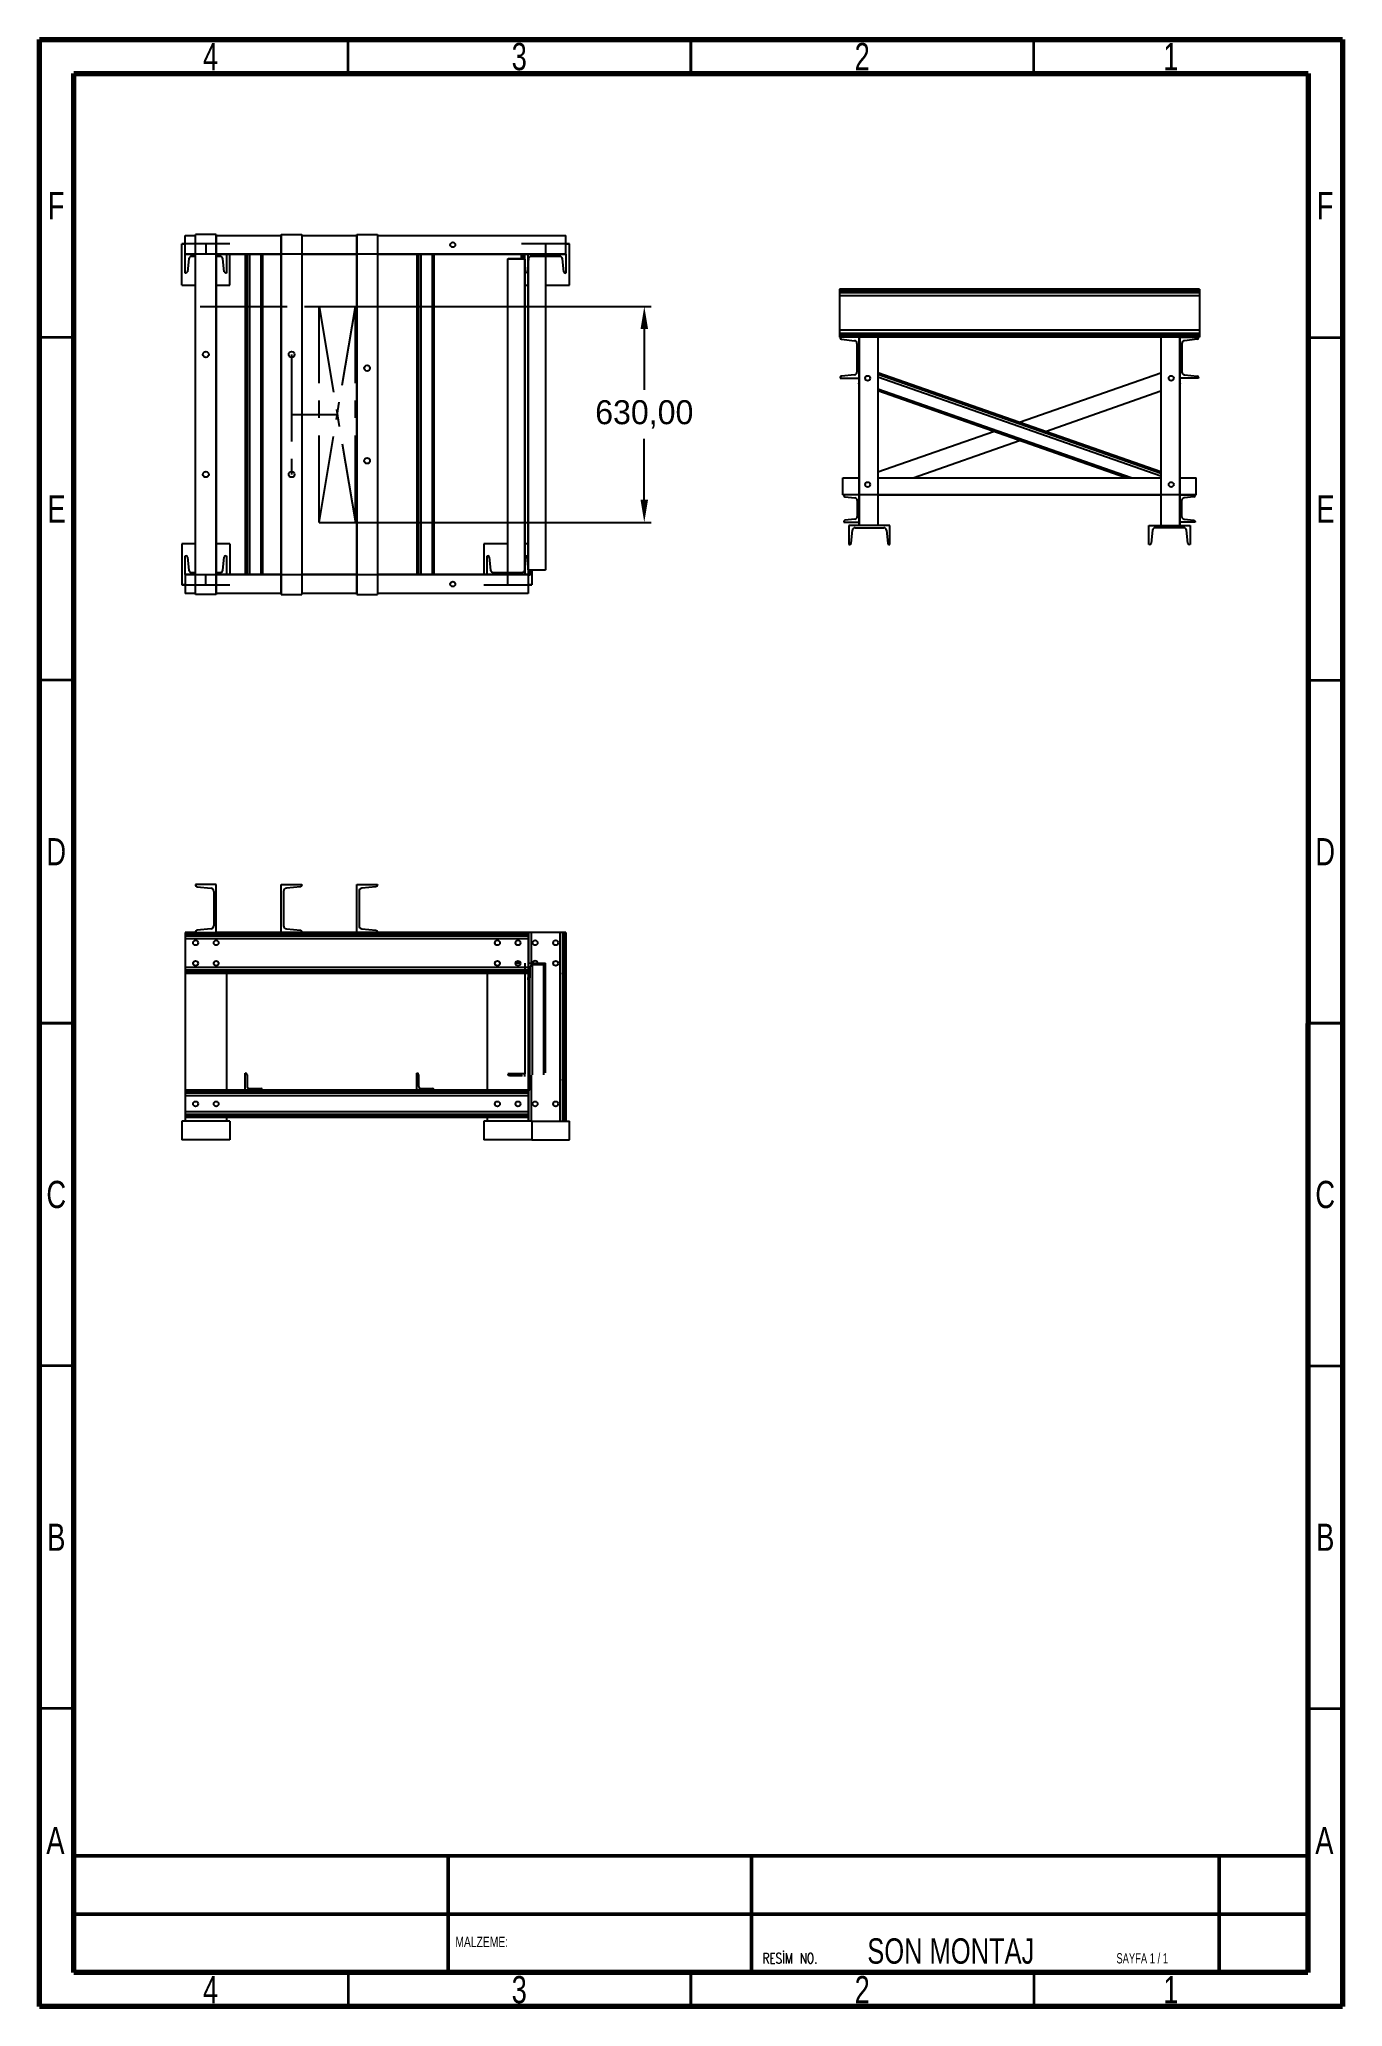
# Model space of a CAD drawing. Header units: millimetres. Extents: x 15 to 205, y 5 to 292.
import ezdxf

# ---------------------------------------------------------------- set-up
doc = ezdxf.new("R2010")
doc.units = ezdxf.units.MM
doc.header["$PDSIZE"] = -1
doc.linetypes.add('CENTERX2', pattern=[20.32, 12.7, -2.54, 2.54, -2.54])
doc.styles.add('SLDTEXTSTYLE0', font='TXT', dxfattribs={"width": 0.75})
doc.styles.add('SLDTEXTSTYLE1', font='TXT', dxfattribs={"width": 0.75, "bigfont": 'bigfont'})
doc.styles.add('SLDTEXTSTYLE2', font='TXT', dxfattribs={"width": 0.681818})
doc.dimstyles.new('ISO-25', dxfattribs={"dimtxt": 2.5, "dimasz": 2.5, "dimexe": 1.25, "dimexo": 0.625, "dimtad": 1, "dimtxsty": 'Standard', "dimcen": 2.5, "dimadec": 0, "dimazin": 0, "dimtfac": 1, "dimtmove": 0, "dimatfit": 3, "dimfxl": 1, "dimarcsym": 0})

# ---------------------------------------------------------------- blocks, each defined once
blk = doc.blocks.new('*D1')
at = {"color": 0, "lineweight": -2, "transparency": 16777216}
for p, q in [((59.42, 253.03), (104.19, 253.03)), ((103.19, 249.73), (103.19, 240.85)), ((103.19, 224.83), (103.19, 233.72)), ((59.42, 221.53), (104.19, 221.53))]:
    blk.add_line(p, q, dxfattribs=at)
at = {"color": 0, "transparency": 16777216}
for points in [[(102.64, 249.73), (103.74, 249.73), (103.19, 253.03)], [(102.64, 224.83), (103.74, 224.83), (103.19, 221.53)]]:
    blk.add_solid(points, dxfattribs=at)
at = {"layer": 'Defpoints', "color": 0, "transparency": 16777216}
for p in [(58.42, 253.03), (58.42, 221.53), (103.19, 221.53)]:
    blk.add_point(p, dxfattribs=at)
at = {"color": 0, "transparency": 16777216, "insert": (103.19, 237.28), "char_height": 3.5, "attachment_point": 5}
blk.add_mtext('630,00', dxfattribs=at)

msp = doc.modelspace()

# ---------------------------------------------------------------- linework, layer by layer
at = {"color": 7, "linetype": 'Continuous', "lineweight": 70}
for p, q in [((15, 5), (15, 292)), ((15, 292), (205, 292)), ((205, 292), (205, 5)), ((20.02354, 10), (20, 287)), ((20, 287), (200, 287)), ((200, 287), (199.92903, 10)), ((199.92903, 10), (20.02354, 10)), ((205, 5), (15, 5))]:
    msp.add_line(p, q, dxfattribs=at)
at = {"color": 7, "linetype": 'Continuous', "lineweight": 35}
for p, q in [((60, 287), (60, 292)), ((110, 292), (110, 287)), ((110, 287), (110, 292)), ((160, 287), (160, 292)), ((20, 248.5), (15, 248.5)), ((200, 248.5), (205, 248.5)), ((20, 198.5), (15, 198.5)), ((200, 198.5), (205, 198.5)), ((15, 148.5), (20, 148.5)), ((20, 148.5), (15, 148.5)), ((205, 148.5), (200, 148.5)), ((200, 148.5), (205, 148.5)), ((20, 98.5), (15, 98.5)), ((200, 98.5), (205, 98.5)), ((20, 48.5), (15, 48.5)), ((200, 48.5), (205, 48.5)), ((60, 10), (60, 5)), ((110, 5), (110, 10)), ((110, 10), (110, 5)), ((160, 10), (160, 5))]:
    msp.add_line(p, q, dxfattribs=at)
at = {"color": 7, "linetype": 'Continuous'}
for p, q in [((42.7743, 262.15568), (35.7743, 262.15568)), ((40.7743, 263.53068), (40.7743, 211.03068)), ((50.2743, 211.03068), (50.2743, 263.53068)), ((61.2743, 211.03068), (61.2743, 263.53068)), ((92.2743, 262.15568), (85.2743, 262.15568)), ((91.7743, 260.65568), (36.2743, 260.65568)), ((91.7743, 260.65568), (36.2743, 260.65568)), ((85.7743, 259.93671), (85.7743, 213.78087)), ((86.2743, 214.62483), (86.2743, 260.77875)), ((134.50817, 221.05546), (134.50817, 248.55546)), ((134.50817, 221.05546), (134.50817, 248.55546)), ((181.25817, 221.05546), (181.25817, 248.55546)), ((181.25817, 221.05546), (181.25817, 248.55546)), ((183.63317, 225.55546), (132.13317, 225.55546)), ((183.63317, 225.55546), (132.13317, 225.55546)), ((35.7743, 212.40568), (42.7743, 212.40568)), ((36.2743, 213.90568), (86.2743, 213.90568)), ((36.2743, 213.90568), (86.2743, 213.90568)), ((79.7743, 212.40568), (86.7743, 212.40568)), ((85.7743, 157.21112), (85.7743, 141.06032)), ((86.2743, 157.21119), (86.2743, 141.05488))]:
    msp.add_line(p, q, dxfattribs=at)
at = {"color": 7, "linetype": 'Continuous', "lineweight": 25}
for p, q in [((35.7743, 256.15568), (35.7743, 262.15568)), ((35.7743, 262.15568), (36.2743, 262.15568)), ((36.2743, 260.65568), (36.2743, 263.40568)), ((36.2743, 263.40568), (37.7743, 263.40568)), ((37.7743, 211.03068), (37.7743, 263.53068)), ((40.7743, 263.53068), (37.7743, 263.53068)), ((40.7743, 211.03068), (40.7743, 263.53068)), ((40.7743, 263.40568), (50.2743, 263.40568)), ((50.2743, 263.53068), (53.2743, 263.53068)), ((50.2743, 263.53068), (50.2743, 211.03068)), ((53.2743, 263.53068), (53.2743, 211.03068)), ((53.2743, 263.40568), (61.2743, 263.40568)), ((61.2743, 263.53068), (64.2743, 263.53068)), ((61.2743, 263.53068), (61.2743, 211.03068)), ((64.2743, 263.53068), (64.2743, 211.03068)), ((64.2743, 263.40568), (91.7743, 263.40568)), ((91.7743, 260.65568), (91.7743, 263.40568)), ((91.7743, 262.15568), (92.2743, 262.15568)), ((92.2743, 256.15568), (92.2743, 262.15568)), ((36.2743, 260.65568), (37.7743, 260.65568)), ((36.2743, 257.90568), (36.2743, 260.65568)), ((36.78962, 259.98249), (36.59251, 258.10716)), ((37.7743, 260.34068), (37.18743, 260.34068)), ((40.7743, 260.65568), (50.2743, 260.65568)), ((40.7743, 260.65568), (42.2743, 260.65568)), ((41.36117, 260.34068), (40.7743, 260.34068)), ((41.95609, 258.10716), (41.75898, 259.98249)), ((42.2743, 260.65568), (42.2743, 257.90568)), ((42.7743, 256.15568), (42.7743, 260.65568)), ((45.0243, 260.65568), (45.0243, 213.90568)), ((45.2743, 260.65568), (45.2743, 213.90568)), ((47.5243, 260.65568), (47.5243, 213.90568)), ((53.2743, 260.65568), (61.2743, 260.65568)), ((64.2743, 260.65568), (91.7743, 260.65568)), ((70.0243, 260.65568), (70.0243, 213.90568)), ((70.2743, 260.65568), (70.2743, 213.90568)), ((72.5243, 260.65568), (72.5243, 213.90568)), ((83.2743, 214.22068), (83.2743, 259.93671)), ((85.7743, 259.93671), (83.2743, 259.93671)), ((83.5243, 260.01928), (85.1743, 260.01928)), ((85.2743, 260.0241), (85.2743, 260.65568)), ((85.5243, 260.13488), (85.5243, 260.65568)), ((85.7743, 257.90568), (85.7743, 260.65568)), ((85.7743, 260.65568), (91.7743, 260.65568)), ((86.28962, 259.98249), (86.09251, 258.10716)), ((86.2743, 259.83676), (86.2743, 216.65568)), ((90.86117, 260.34068), (86.68743, 260.34068)), ((88.7743, 260.34068), (88.7743, 214.62483)), ((91.45609, 258.10716), (91.25898, 259.98249)), ((91.7743, 260.65568), (91.7743, 257.90568)), ((35.7743, 256.15568), (37.7743, 256.15568)), ((36.36875, 257.90568), (36.2743, 257.90568)), ((40.7743, 256.15568), (42.7743, 256.15568)), ((42.2743, 257.90568), (42.17986, 257.90568)), ((85.7743, 214.7246), (85.7743, 257.90568)), ((85.86875, 257.90568), (85.7743, 257.90568)), ((85.7743, 256.15568), (86.2743, 256.15568)), ((88.7743, 256.15568), (92.2743, 256.15568)), ((91.7743, 257.90568), (91.67986, 257.90568)), ((184.13317, 255.55546), (131.63317, 255.55546)), ((131.63317, 255.55546), (131.63317, 255.4481)), ((184.13317, 255.4481), (131.63317, 255.4481)), ((131.63317, 255.4481), (131.63317, 255.22434)), ((184.13317, 255.55546), (184.13317, 255.4481)), ((184.13317, 255.4481), (184.13317, 255.22434)), ((184.13317, 255.22434), (131.63317, 255.22434)), ((131.63317, 255.22434), (131.63317, 255.00776)), ((184.13317, 255.00776), (131.63317, 255.00776)), ((131.63317, 255.00776), (131.63317, 254.56023)), ((184.13317, 254.56023), (131.63317, 254.56023)), ((131.63317, 254.56023), (131.63317, 249.5507)), ((184.13317, 255.22434), (184.13317, 255.00776)), ((184.13317, 255.00776), (184.13317, 254.56023)), ((184.13317, 254.56023), (184.13317, 249.5507)), ((184.13317, 249.5507), (131.63317, 249.5507)), ((131.63317, 249.5507), (131.63317, 249.10316)), ((184.13317, 249.10316), (131.63317, 249.10316)), ((131.63317, 249.10316), (131.63317, 248.88659)), ((184.13317, 248.88659), (131.63317, 248.88659)), ((131.63317, 248.88659), (131.63317, 248.66282)), ((184.13317, 248.66282), (131.63317, 248.66282)), ((131.63317, 248.66282), (131.63317, 248.55546)), ((131.75817, 248.55546), (131.63317, 248.55546)), ((134.50817, 248.55546), (131.75817, 248.55546)), ((131.75817, 248.55546), (131.75817, 248.46102)), ((131.95965, 248.23725), (133.83498, 248.04015)), ((134.19317, 247.64234), (134.19317, 243.46859)), ((134.50817, 242.55546), (134.50817, 248.55546)), ((134.50817, 248.55546), (134.50817, 221.05546)), ((137.25817, 248.55546), (134.50817, 248.55546)), ((178.50817, 248.55546), (137.25817, 248.55546)), ((137.25817, 248.55546), (137.25817, 221.05546)), ((181.25817, 248.55546), (178.50817, 248.55546)), ((178.50817, 248.55546), (178.50817, 221.05546)), ((181.25817, 248.55546), (184.00817, 248.55546)), ((181.25817, 242.55546), (181.25817, 248.55546)), ((181.25817, 248.55546), (181.25817, 221.05546)), ((181.57317, 247.64234), (181.57317, 243.46859)), ((183.80669, 248.23725), (181.93136, 248.04015)), ((184.13317, 248.55546), (184.00817, 248.55546)), ((184.00817, 248.55546), (184.00817, 248.46102)), ((184.13317, 249.5507), (184.13317, 249.10316)), ((184.13317, 249.10316), (184.13317, 248.88659)), ((184.13317, 248.88659), (184.13317, 248.66282)), ((184.13317, 248.66282), (184.13317, 248.55546)), ((131.75817, 242.64991), (131.75817, 242.55546)), ((131.75817, 242.55546), (134.50817, 242.55546)), ((133.83498, 243.07078), (131.95965, 242.87367)), ((134.484, 241.94186), (134.40143, 241.70589)), ((134.50817, 241.66854), (134.40143, 241.70589)), ((134.50817, 242.01092), (134.484, 241.94186)), ((178.50817, 228.92074), (137.25817, 243.3549)), ((178.50817, 228.65588), (137.25817, 243.09004)), ((157.88732, 236.13637), (178.50817, 243.35476)), ((184.00817, 242.55546), (181.25817, 242.55546)), ((181.365, 241.70605), (181.25817, 242.01125)), ((181.25817, 241.66866), (181.365, 241.70605)), ((181.93136, 243.07078), (183.80669, 242.87367)), ((184.00817, 242.64991), (184.00817, 242.55546)), ((173.41169, 228.05546), (137.25817, 240.70627)), ((161.67139, 234.81225), (178.50817, 240.70601)), ((137.25817, 228.91508), (154.1034, 234.8118)), ((142.3692, 228.05546), (157.88747, 233.48768)), ((132.13317, 228.05546), (134.50817, 228.05546)), ((132.13317, 225.55546), (132.13317, 228.05546)), ((137.25817, 228.05546), (178.50817, 228.05546)), ((181.25817, 228.05546), (183.63317, 228.05546)), ((183.63317, 225.55546), (183.63317, 228.05546)), ((132.13317, 225.55546), (132.25817, 225.55546)), ((134.50817, 225.55546), (132.25817, 225.55546)), ((132.25817, 225.55546), (132.25817, 225.46433)), ((132.43726, 225.26543), (133.87498, 225.11432)), ((134.23317, 224.71651), (134.23317, 222.39441)), ((134.50817, 221.55546), (134.50817, 225.55546)), ((137.25817, 225.55546), (178.50817, 225.55546)), ((181.25817, 221.55546), (181.25817, 225.55546)), ((181.25817, 225.55546), (183.50817, 225.55546)), ((181.53317, 224.71651), (181.53317, 222.39441)), ((183.32907, 225.26543), (181.89136, 225.11432)), ((183.50817, 225.55546), (183.63317, 225.55546)), ((183.50817, 225.55546), (183.50817, 225.46433)), ((132.25817, 221.64659), (132.25817, 221.55546)), ((132.25817, 221.55546), (134.50817, 221.55546)), ((133.87498, 221.99661), (132.43726, 221.8455)), ((133.00817, 221.05546), (133.00817, 218.30546)), ((139.00817, 221.05546), (133.00817, 221.05546)), ((139.00817, 218.30546), (139.00817, 221.05546)), ((176.75817, 218.30546), (176.75817, 221.05546)), ((176.75817, 221.05546), (182.75817, 221.05546)), ((183.50817, 221.55546), (181.25817, 221.55546)), ((181.89136, 221.99661), (183.32907, 221.8455)), ((182.75817, 221.05546), (182.75817, 218.30546)), ((183.50817, 221.64659), (183.50817, 221.55546)), ((37.7743, 218.40568), (35.7743, 218.40568)), ((35.7743, 218.40568), (35.7743, 212.40568)), ((42.7743, 218.40568), (40.7743, 218.40568)), ((42.7743, 218.40568), (42.7743, 213.90568)), ((79.7743, 218.40568), (79.7743, 213.90568)), ((83.2743, 218.40568), (79.7743, 218.40568)), ((86.2743, 218.40568), (85.7743, 218.40568)), ((133.00817, 218.30546), (133.10261, 218.30546)), ((133.32638, 218.50694), (133.52348, 220.38227)), ((133.92129, 220.74046), (138.09504, 220.74046)), ((138.49285, 220.38227), (138.68996, 218.50694)), ((138.91372, 218.30546), (139.00817, 218.30546)), ((176.85261, 218.30546), (176.75817, 218.30546)), ((177.27348, 220.38227), (177.07638, 218.50694)), ((181.84504, 220.74046), (177.67129, 220.74046)), ((182.43996, 218.50694), (182.24285, 220.38227)), ((182.75817, 218.30546), (182.66372, 218.30546)), ((36.2743, 213.90568), (36.2743, 216.65568)), ((36.2743, 216.65568), (36.36875, 216.65568)), ((36.59251, 216.4542), (36.78962, 214.57887)), ((41.75898, 214.57887), (41.95609, 216.4542)), ((42.17986, 216.65568), (42.2743, 216.65568)), ((42.2743, 216.65568), (42.2743, 213.90568)), ((80.2743, 213.90568), (80.2743, 216.65568)), ((80.2743, 216.65568), (80.36875, 216.65568)), ((80.59251, 216.4542), (80.78962, 214.57887)), ((85.75898, 214.57887), (85.95609, 216.4542)), ((86.17986, 216.65568), (86.2743, 216.65568)), ((86.2743, 216.65568), (86.2743, 213.90568)), ((36.2743, 212.40568), (35.7743, 212.40568)), ((37.7743, 213.90568), (36.2743, 213.90568)), ((36.2743, 213.90568), (36.2743, 211.15568)), ((37.18743, 214.22068), (37.7743, 214.22068)), ((40.7743, 214.22068), (41.36117, 214.22068)), ((50.2743, 213.90568), (40.7743, 213.90568)), ((42.2743, 213.90568), (40.7743, 213.90568)), ((61.2743, 213.90568), (53.2743, 213.90568)), ((86.2743, 213.90568), (64.2743, 213.90568)), ((86.2743, 213.90568), (80.2743, 213.90568)), ((81.18743, 214.22068), (85.36117, 214.22068)), ((86.2743, 214.62483), (88.7743, 214.62483)), ((86.2743, 213.90568), (86.2743, 211.15568)), ((86.7743, 212.40568), (86.2743, 212.40568)), ((86.5243, 214.4266), (86.5243, 213.88144)), ((86.7743, 214.53741), (86.7743, 212.40568)), ((88.5243, 214.54223), (86.8743, 214.54223)), ((37.7743, 211.15568), (36.2743, 211.15568)), ((40.7743, 211.03068), (37.7743, 211.03068)), ((50.2743, 211.15568), (40.7743, 211.15568)), ((50.2743, 211.03068), (53.2743, 211.03068)), ((61.2743, 211.15568), (53.2743, 211.15568)), ((61.2743, 211.03068), (64.2743, 211.03068)), ((86.2743, 211.15568), (64.2743, 211.15568)), ((37.7743, 168.70099), (37.7743, 168.59363)), ((40.7743, 168.70099), (37.7743, 168.70099)), ((37.97578, 168.36986), (40.03634, 168.15329)), ((40.4393, 167.70576), (40.4393, 162.69622)), ((40.7743, 161.70099), (40.7743, 168.70099)), ((50.2743, 168.70099), (53.2743, 168.70099)), ((50.2743, 161.70099), (50.2743, 168.70099)), ((50.6093, 167.70576), (50.6093, 162.69622)), ((53.07282, 168.36986), (51.01226, 168.15329)), ((53.2743, 168.70099), (53.2743, 168.59363)), ((61.2743, 161.70099), (61.2743, 168.70099)), ((61.2743, 168.70099), (64.2743, 168.70099)), ((61.6093, 167.70576), (61.6093, 162.69622)), ((64.07282, 168.36986), (62.01226, 168.15329)), ((64.2743, 168.70099), (64.2743, 168.59363)), ((37.7743, 161.70099), (36.2743, 161.70099)), ((36.2743, 161.70099), (36.2743, 161.60654)), ((86.2743, 161.60654), (36.2743, 161.60654)), ((36.2743, 161.60654), (36.2743, 161.38278)), ((86.2743, 161.38278), (36.2743, 161.38278)), ((36.2743, 161.38278), (36.2743, 161.18567)), ((86.2743, 161.18567), (36.2743, 161.18567)), ((36.2743, 161.18567), (36.2743, 160.78786)), ((86.2743, 160.78786), (36.2743, 160.78786)), ((36.2743, 160.78786), (36.2743, 156.61411)), ((37.7743, 161.80835), (37.7743, 161.70099)), ((37.7743, 161.70099), (40.7743, 161.70099)), ((40.03634, 162.24869), (37.97578, 162.03211)), ((50.2743, 161.70099), (40.7743, 161.70099)), ((53.2743, 161.70099), (50.2743, 161.70099)), ((51.01226, 162.24869), (53.07282, 162.03211)), ((53.2743, 161.80835), (53.2743, 161.70099)), ((61.2743, 161.70099), (53.2743, 161.70099)), ((64.2743, 161.70099), (61.2743, 161.70099)), ((62.01226, 162.24869), (64.07282, 162.03211)), ((64.2743, 161.80835), (64.2743, 161.70099)), ((86.2743, 161.70099), (64.2743, 161.70099)), ((86.2743, 161.70099), (86.2743, 161.60654)), ((86.28962, 161.70099), (86.2743, 161.70099)), ((86.2743, 161.60654), (86.2743, 161.38278)), ((86.2743, 161.38278), (86.2743, 161.18567)), ((86.2743, 161.18567), (86.2743, 160.78786)), ((86.2743, 160.78786), (86.2743, 156.61411)), ((86.68743, 161.70099), (86.28962, 161.70099)), ((90.86117, 161.70099), (86.68743, 161.70099)), ((90.86117, 161.70099), (90.86117, 134.20099)), ((91.25898, 161.70099), (90.86117, 161.70099)), ((91.25898, 161.70099), (91.25898, 134.20099)), ((91.45609, 161.70099), (91.25898, 161.70099)), ((91.45609, 161.70099), (91.45609, 134.20099)), ((91.67986, 161.70099), (91.45609, 161.70099)), ((91.67986, 161.70099), (91.67986, 134.20099)), ((91.7743, 161.70099), (91.67986, 161.70099)), ((91.7743, 161.70099), (91.7743, 134.20099)), ((86.2743, 156.61411), (36.2743, 156.61411)), ((36.2743, 156.61411), (36.2743, 156.21631)), ((86.2743, 156.21631), (36.2743, 156.21631)), ((36.2743, 156.21631), (36.2743, 156.0192)), ((86.2743, 156.0192), (36.2743, 156.0192)), ((36.2743, 156.0192), (36.2743, 155.79543)), ((86.2743, 155.79543), (36.2743, 155.79543)), ((36.2743, 155.79543), (36.2743, 155.70099)), ((86.2743, 155.70099), (36.2743, 155.70099)), ((36.2743, 155.70099), (36.2743, 138.70099)), ((42.2743, 155.70099), (42.2743, 138.70099)), ((80.2743, 155.70099), (80.2743, 138.70099)), ((85.13666, 157.21112), (84.41194, 157.21112)), ((86.2743, 157.21119), (88.7743, 157.21119)), ((86.2743, 156.61411), (86.2743, 156.21631)), ((86.2743, 156.21631), (86.2743, 156.0192)), ((86.2743, 156.0192), (86.2743, 155.79543)), ((86.2743, 155.79543), (86.2743, 155.70099)), ((86.2743, 155.70099), (86.2743, 155.15678)), ((86.2743, 154.85158), (86.2743, 155.15678)), ((86.5243, 156.64488), (86.5243, 155.08754)), ((86.5243, 138.93123), (86.5243, 155.08754)), ((88.5243, 156.97523), (86.8743, 156.97523)), ((88.7743, 141.20823), (88.7743, 157.21119)), ((86.2743, 154.81418), (86.2743, 154.85158)), ((86.2743, 154.81418), (86.2743, 138.70099)), ((45.0243, 138.70099), (45.0243, 141.20099)), ((45.2743, 140.95099), (45.2743, 139.30099)), ((70.0243, 138.70099), (70.0243, 141.20099)), ((70.2743, 140.95099), (70.2743, 139.30099)), ((83.2743, 141.06032), (83.2743, 141.10399)), ((85.7743, 141.06032), (83.2743, 141.06032)), ((83.5243, 140.82435), (85.1743, 140.82435)), ((85.7743, 141.06032), (85.7743, 141.10399)), ((85.7743, 140.70364), (85.7743, 141.06032)), ((45.0243, 138.70099), (36.2743, 138.70099)), ((36.2743, 138.70099), (36.2743, 138.60986)), ((86.2743, 138.60986), (36.2743, 138.60986)), ((36.2743, 138.60986), (36.2743, 138.41096)), ((86.2743, 138.41096), (36.2743, 138.41096)), ((36.2743, 138.41096), (36.2743, 138.25985)), ((86.2743, 138.25985), (36.2743, 138.25985)), ((36.2743, 138.25985), (36.2743, 137.86204)), ((86.2743, 137.86204), (36.2743, 137.86204)), ((36.2743, 137.86204), (36.2743, 135.53994)), ((47.5243, 138.70099), (45.0243, 138.70099)), ((45.6243, 138.95099), (47.2743, 138.95099)), ((70.0243, 138.70099), (47.5243, 138.70099)), ((72.5243, 138.70099), (70.0243, 138.70099)), ((70.6243, 138.95099), (72.2743, 138.95099)), ((86.2743, 138.70099), (72.5243, 138.70099)), ((86.2743, 138.70099), (86.2743, 138.60986)), ((86.2743, 138.60986), (86.2743, 138.41096)), ((86.2743, 138.41096), (86.2743, 138.25985)), ((86.2743, 138.25985), (86.2743, 137.86204)), ((86.2743, 137.86204), (86.2743, 135.53994)), ((86.2743, 135.53994), (36.2743, 135.53994)), ((36.2743, 135.53994), (36.2743, 135.14213)), ((86.2743, 135.14213), (36.2743, 135.14213)), ((36.2743, 135.14213), (36.2743, 134.99102)), ((86.2743, 134.99102), (36.2743, 134.99102)), ((36.2743, 134.99102), (36.2743, 134.79212)), ((86.2743, 135.53994), (86.2743, 135.14213)), ((86.2743, 135.14213), (86.2743, 134.99102)), ((86.2743, 134.99102), (86.2743, 134.79212)), ((42.7743, 134.20099), (35.7743, 134.20099)), ((35.7743, 134.20099), (35.7743, 131.45099)), ((86.2743, 134.79212), (36.2743, 134.79212)), ((36.2743, 134.79212), (36.2743, 134.70099)), ((86.2743, 134.70099), (36.2743, 134.70099)), ((36.2743, 134.70099), (36.2743, 134.20099)), ((42.2743, 134.70099), (42.2743, 134.20099)), ((42.7743, 134.20099), (42.7743, 131.45099)), ((86.7743, 134.20099), (79.7743, 134.20099)), ((79.7743, 134.20099), (79.7743, 131.45099)), ((80.2743, 134.70099), (80.2743, 134.20099)), ((86.2743, 134.79212), (86.2743, 134.70099)), ((86.2743, 134.70099), (86.2743, 134.20099)), ((86.7743, 134.20099), (86.7743, 131.45099)), ((86.7743, 134.20099), (92.2743, 134.20099)), ((92.2743, 131.45099), (92.2743, 134.20099)), ((42.7743, 131.45099), (35.7743, 131.45099)), ((86.7743, 131.45099), (79.7743, 131.45099)), ((86.7743, 131.45099), (92.2743, 131.45099))]:
    msp.add_line(p, q, dxfattribs=at)
at = {"color": 7, "linetype": 'CENTERX2'}
for p, q in [((39.2743, 262.15568), (39.2743, 260.65568)), ((88.7743, 262.15568), (88.7743, 260.65568)), ((38.4243, 253.03068), (78.4243, 253.03068)), ((55.7743, 221.53068), (55.7743, 253.03068)), ((55.7743, 253.03068), (61.0743, 253.03068)), ((55.7743, 221.53068), (61.0743, 253.03068)), ((55.7743, 253.03068), (61.0743, 221.53068)), ((61.0743, 221.53068), (61.0743, 253.03068)), ((51.7743, 246.03068), (51.7743, 228.53068)), ((51.7743, 237.28068), (58.4243, 237.28068)), ((55.7743, 221.53068), (61.0743, 221.53068)), ((39.2743, 212.40568), (39.2743, 213.90568)), ((83.2743, 212.40568), (83.2743, 213.90568))]:
    msp.add_line(p, q, dxfattribs=at)
at = {"color": 8, "linetype": 'Continuous', "lineweight": 25}
for p, q in [((45.6243, 260.65568), (45.6243, 213.90568)), ((47.2743, 260.65568), (47.2743, 213.90568)), ((70.6243, 260.65568), (70.6243, 213.90568)), ((72.2743, 260.65568), (72.2743, 213.90568)), ((134.50817, 241.93341), (134.484, 241.94186)), ((178.50817, 228.28507), (137.25817, 242.71923)), ((174.16861, 228.05546), (137.25817, 240.97113)), ((86.28962, 161.70099), (86.28962, 157.21119)), ((86.68743, 161.70099), (86.68743, 157.21119)), ((86.8743, 140.94335), (86.8743, 156.97523)), ((88.5243, 140.94335), (88.5243, 156.97523)), ((86.68743, 140.88607), (86.68743, 134.20099)), ((86.28962, 138.69572), (86.28962, 134.20099))]:
    msp.add_line(p, q, dxfattribs=at)
at = {"color": 7, "linetype": 'Continuous', "lineweight": 50}
for p, q in [((199.93339, 27), (20.0221, 27)), ((74.6, 10), (74.6, 27)), ((118.8, 27), (118.8, 10)), ((187, 10), (187, 27)), ((74.6, 18.5), (20.02282, 18.5)), ((74.6, 18.5), (199.93121, 18.5))]:
    msp.add_line(p, q, dxfattribs=at)
at = {"color": 7, "linetype": 'Continuous', "lineweight": 25, "flags": 128}
for points in [[(83.2743, 259.93671), (83.2791, 259.95282), (83.29333, 259.96831), (83.31643, 259.98259), (83.34752, 259.9951), (83.38541, 260.00537), (83.42863, 260.013), (83.47553, 260.0177), (83.5243, 260.01928)], [(85.1743, 260.01928), (85.24258, 260.0215), (85.30824, 260.02808), (85.36875, 260.03876), (85.42179, 260.05314), (85.46531, 260.07066), (85.49766, 260.09064), (85.51758, 260.11233), (85.5243, 260.13488)], [(86.5243, 213.88144), (86.5195, 213.86533), (86.50527, 213.84984), (86.48217, 213.83556), (86.45108, 213.82304), (86.41319, 213.81277), (86.36997, 213.80513), (86.32307, 213.80043), (86.2743, 213.79885)], [(86.8743, 214.54223), (86.80602, 214.54001), (86.74036, 214.53343), (86.67985, 214.52275), (86.62681, 214.50836), (86.58329, 214.49084), (86.55094, 214.47085), (86.53103, 214.44916), (86.5243, 214.4266)], [(88.7743, 214.62483), (88.7695, 214.60872), (88.75527, 214.59322), (88.73217, 214.57894), (88.70108, 214.56643), (88.66319, 214.55615), (88.61997, 214.54852), (88.57307, 214.54382), (88.5243, 214.54223)]]:
    msp.add_lwpolyline(points, dxfattribs=at)
at = {"color": 7, "linetype": 'Continuous', "lineweight": 25}
for centre, radius in [((75.2743, 262.03068), 0.3625), ((39.2743, 246.03068), 0.425), ((51.7743, 246.03068), 0.425), ((62.7743, 244.03068), 0.425), ((135.75817, 242.55546), 0.3625), ((180.00817, 242.55546), 0.3625), ((62.7743, 230.53068), 0.425), ((39.2743, 228.53068), 0.425), ((51.7743, 228.53068), 0.425), ((135.75817, 227.05546), 0.3625), ((180.00817, 227.05546), 0.3625), ((75.2743, 212.53068), 0.3625), ((37.7743, 160.20099), 0.3625), ((40.7743, 160.20099), 0.3625), ((81.7743, 160.20099), 0.3625), ((84.7743, 160.20099), 0.3625), ((87.2743, 160.20099), 0.3625), ((90.2743, 160.20099), 0.3625), ((37.7743, 157.20099), 0.3625), ((40.7743, 157.20099), 0.3625), ((81.7743, 157.20099), 0.3625), ((84.7743, 157.20099), 0.3625), ((90.2743, 157.20099), 0.3625), ((37.7743, 136.70099), 0.3625), ((40.7743, 136.70099), 0.3625), ((81.7743, 136.70099), 0.3625), ((84.7743, 136.70099), 0.3625), ((87.2743, 136.70099), 0.3625), ((90.2743, 136.70099), 0.3625)]:
    msp.add_circle(centre, radius, dxfattribs=at)
for centre, radius, start, end in [((37.18743, 259.94068), 0.4, 90, 174), ((41.36117, 259.94068), 0.4, 6, 90), ((86.68743, 259.94068), 0.4, 90, 174), ((90.86117, 259.94068), 0.4, 6, 90), ((36.36875, 258.13068), 0.225, 270, 354), ((42.17986, 258.13068), 0.225, 186, 270), ((85.86875, 258.13068), 0.225, 270, 354), ((91.67986, 258.13068), 0.225, 186, 270), ((131.98317, 248.46102), 0.225, 180, 264), ((133.79317, 247.64234), 0.4, 0, 84), ((181.97317, 247.64234), 0.4, 96, 180), ((183.78317, 248.46102), 0.225, 276, 0), ((131.98317, 242.64991), 0.225, 96, 180), ((133.79317, 243.46859), 0.4, 276, 0), ((181.97317, 243.46859), 0.4, 180, 264), ((183.78317, 242.64991), 0.225, 0, 84), ((132.45817, 225.46433), 0.2, 180, 264), ((133.83317, 224.71651), 0.4, 0, 84), ((181.93317, 224.71651), 0.4, 96, 180), ((183.30817, 225.46433), 0.2, 276, 360), ((132.45817, 221.64659), 0.2, 96, 180), ((133.83317, 222.39441), 0.4, 276, 0), ((181.93317, 222.39441), 0.4, 180, 264), ((183.30817, 221.64659), 0.2, 0, 84), ((133.10261, 218.53046), 0.225, 270, 354), ((133.92129, 220.34046), 0.4, 90, 174), ((138.09504, 220.34046), 0.4, 6, 90), ((138.91372, 218.53046), 0.225, 186, 270), ((176.85261, 218.53046), 0.225, 270, 354), ((177.67129, 220.34046), 0.4, 90, 174), ((181.84504, 220.34046), 0.4, 6, 90), ((182.66372, 218.53046), 0.225, 186, 270), ((36.36875, 216.43068), 0.225, 6, 90), ((42.17986, 216.43068), 0.225, 90, 174), ((80.36875, 216.43068), 0.225, 6, 90), ((86.17986, 216.43068), 0.225, 90, 174), ((37.18743, 214.62068), 0.4, 186, 270), ((41.36117, 214.62068), 0.4, 270, 354), ((81.18743, 214.62068), 0.4, 186, 270), ((85.36117, 214.62068), 0.4, 270, 354), ((37.9993, 168.59363), 0.225, 180, 264), ((39.9893, 167.70576), 0.45, 0, 84), ((51.0593, 167.70576), 0.45, 96, 180), ((53.0493, 168.59363), 0.225, 276, 360), ((62.0593, 167.70576), 0.45, 96, 180), ((64.0493, 168.59363), 0.225, 276, 0), ((37.9993, 161.80835), 0.225, 96, 180), ((39.9893, 162.69622), 0.45, 276, 0), ((51.0593, 162.69622), 0.45, 180, 264), ((53.0493, 161.80835), 0.225, 0, 84), ((62.0593, 162.69622), 0.45, 180, 264), ((64.0493, 161.80835), 0.225, 0, 84), ((86.28112, 155.09477), 0.24328, 268.3930183, 358.2973781), ((86.86475, 156.63476), 0.3406, 88.3930183, 178.2973781), ((87.2743, 157.20099), 0.3625, 1.612134, 178.387866), ((88.53112, 157.21842), 0.24328, 268.3930183, 358.2973781), ((45.0243, 140.95099), 0.25, 0, 90), ((70.0243, 140.95099), 0.25, 0, 90), ((83.51748, 141.06754), 0.24329, 181.7013601, 271.6058577), ((85.17718, 140.46737), 0.35698, 41.4392751, 90.4616993), ((45.6243, 139.30099), 0.35, 180, 270), ((47.2743, 138.70099), 0.25, 0, 90), ((70.6243, 139.30099), 0.35, 180, 270), ((72.2743, 138.70099), 0.25, 0, 90), ((86.28183, 138.93816), 0.24257, 271.8397602, 358.363655)]:
    msp.add_arc(centre, radius, start, end, dxfattribs=at)
for centre, major_axis in [((149.13317, 255.08786), (0.425, 0)), ((166.63317, 255.08786), (0.425, 0)), ((133.13317, 249.02307), (0.3625, 0)), ((182.63317, 249.02307), (0.3625, 0)), ((39.2743, 161.25943), (0.3625, 0)), ((51.7743, 161.25943), (0.3625, 0)), ((62.7743, 161.25943), (0.3625, 0)), ((75.2743, 161.25943), (0.3625, 0)), ((91.31961, 155.70099), (0, 0.3625)), ((46.2743, 138.31154), (0.3625, 0)), ((71.2743, 138.31154), (0.3625, 0)), ((91.31961, 140.20099), (0, 0.3625))]:
    msp.add_ellipse(centre, major_axis=major_axis, ratio=0.105104235, dxfattribs=at)

# ---------------------------------------------------------------- texts
at = {"color": 7, "linetype": 'Continuous', "lineweight": 0}
for s, insert, char_height, attachment_point, style in [('4', (39.96004, 291.47039), 3.96875, 2, 'SLDTEXTSTYLE0'), ('3', (84.96004, 291.47039), 3.96875, 2, 'SLDTEXTSTYLE0'), ('2', (134.96004, 291.47039), 3.96875, 2, 'SLDTEXTSTYLE0'), ('1', (179.96004, 291.47039), 3.96875, 2, 'SLDTEXTSTYLE0'), ('F', (17.45774, 269.72039), 3.96875, 2, 'SLDTEXTSTYLE0'), ('F', (202.45774, 269.72039), 3.96875, 2, 'SLDTEXTSTYLE0'), ('E', (17.50781, 225.47039), 3.96875, 2, 'SLDTEXTSTYLE0'), ('E', (202.50781, 225.47039), 3.96875, 2, 'SLDTEXTSTYLE0'), ('D', (17.45269, 175.47039), 3.96875, 2, 'SLDTEXTSTYLE0'), ('D', (202.45269, 175.47039), 3.96875, 2, 'SLDTEXTSTYLE0'), ('C', (17.45866, 125.47039), 3.96875, 2, 'SLDTEXTSTYLE0'), ('C', (202.45866, 125.47039), 3.96875, 2, 'SLDTEXTSTYLE0'), ('B', (17.4706, 75.47039), 3.96875, 2, 'SLDTEXTSTYLE0'), ('B', (202.4706, 75.47039), 3.96875, 2, 'SLDTEXTSTYLE0'), ('A', (17.33969, 31.22039), 3.96875, 2, 'SLDTEXTSTYLE0'), ('A', (202.33969, 31.22039), 3.96875, 2, 'SLDTEXTSTYLE0'), ('MALZEME:', (75.64586, 15.2057), 1.5, 1, 'SLDTEXTSTYLE0'), ('SON MONTAJ', (147.88126, 14.96946), 3.704167, 2, 'SLDTEXTSTYLE0'), ('RESİM NO.', (120.41108, 12.80215), 1.5, 1, 'SLDTEXTSTYLE1'), ('SAYFA 1 / 1', (172.01977, 12.80215), 1.5, 1, 'SLDTEXTSTYLE2'), ('4', (39.96004, 9.47039), 3.96875, 2, 'SLDTEXTSTYLE0'), ('3', (84.96004, 9.47039), 3.96875, 2, 'SLDTEXTSTYLE0'), ('2', (134.96004, 9.47039), 3.96875, 2, 'SLDTEXTSTYLE0'), ('1', (179.96004, 9.47039), 3.96875, 2, 'SLDTEXTSTYLE0')]:
    msp.add_mtext(s, dxfattribs=dict(at, insert=insert, char_height=char_height, attachment_point=attachment_point, style=style))

# ---------------------------------------------------------------- dimensions: what is measured, and where the dimension line sits
dim = msp.add_linear_dim(base=(103.18913, 221.53068), p1=(58.4243, 253.03068), p2=(58.4243, 221.53068), angle=90, dimstyle='ISO-25', override={"dimtxt": 3.5, "dimasz": 3.302, "dimexe": 1, "dimexo": 1, "dimgap": 1.524, "dimtih": 1, "dimtoh": 1, "dimlfac": 20, "dimzin": 1, "dimadec": 2, "dimtzin": 1})
dim.commit()
dim.dimension.update_dxf_attribs({"geometry": '*D1', "text_midpoint": (103.18913, 237.28068)})

doc.saveas('drawing.dxf')
